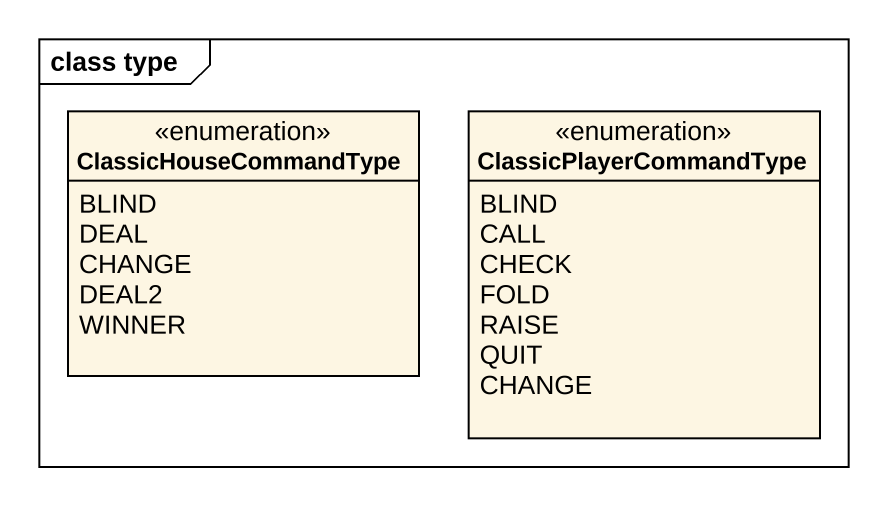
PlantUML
@startuml
mainframe class type
hide circle
hide empty members
enum ClassicHouseCommandType {
  BLIND
  DEAL
  CHANGE
  DEAL2
  WINNER
}
enum ClassicPlayerCommandType {
  BLIND
  CALL
  CHECK
  FOLD
  RAISE
  QUIT
  CHANGE
}
@enduml
